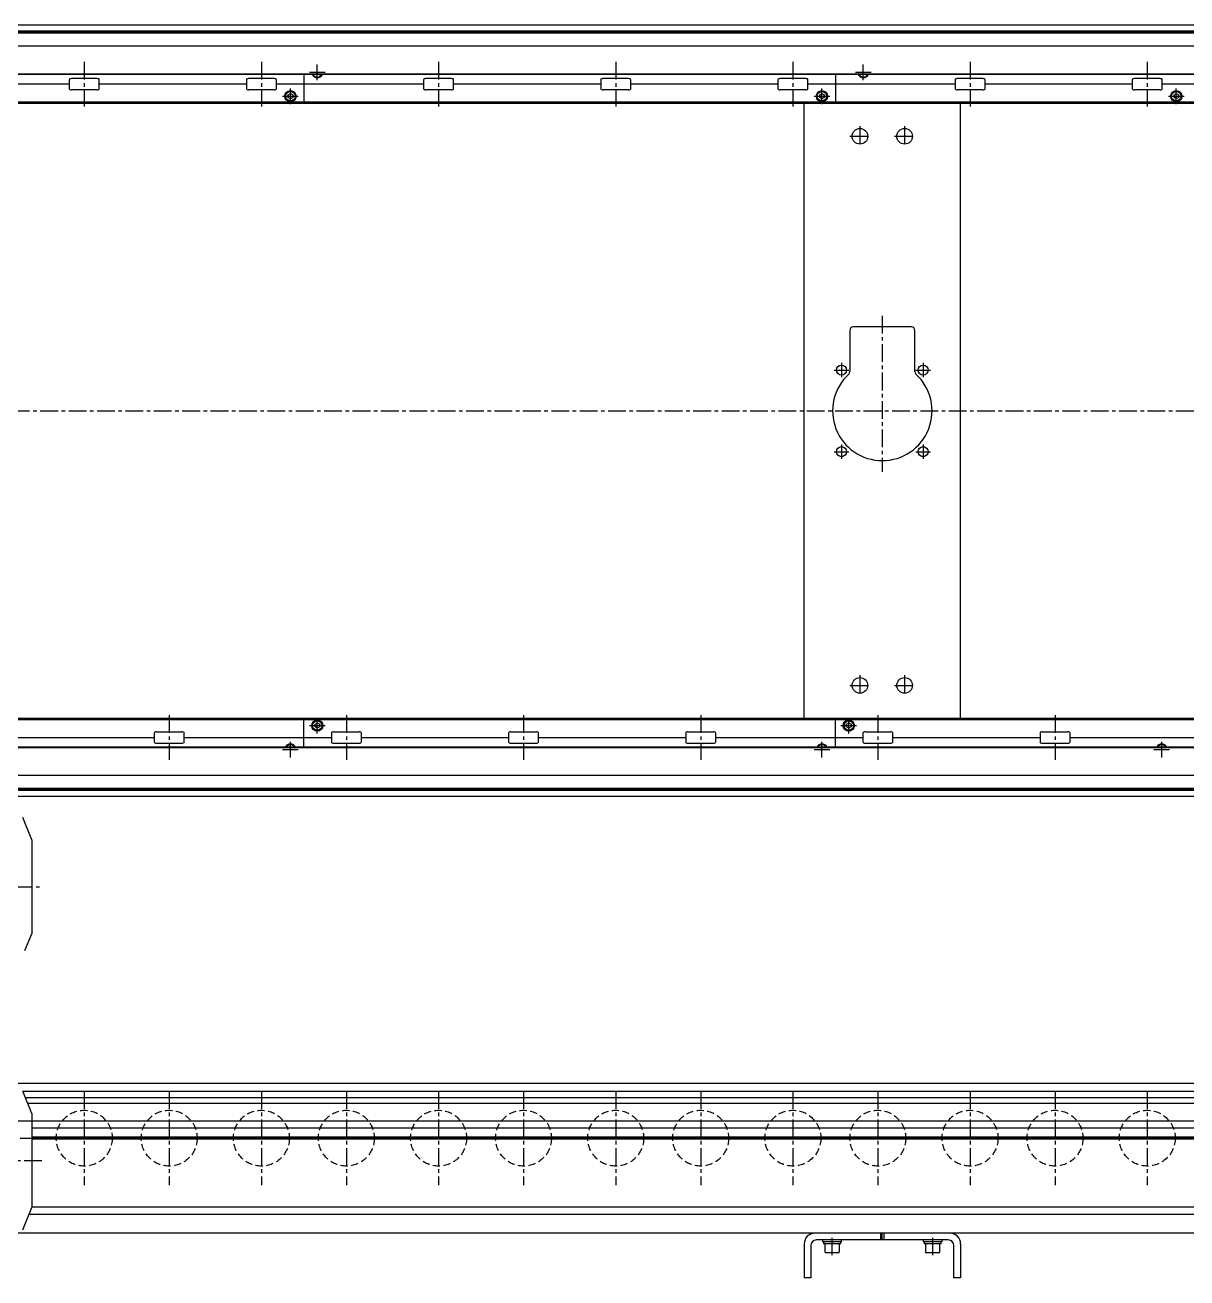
# Model space of a CAD drawing. Extents: x -10 to 3382, y -8 to 1201.
# Drawn here: x 676 to 1716, y 28 to 1148 of the extents above; entities that cross this region are included whole.
import ezdxf

# ---------------------------------------------------------------- set-up
doc = ezdxf.new("R2010")
doc.units = 0
doc.header["$LTSCALE"] = 0.5
doc.linetypes.add('CENTER', pattern=[50.8, 31.75, -6.35, 6.35, -6.35])
doc.linetypes.add('DASHED', pattern=[19.05, 12.7, -6.35])
for name, color, linetype in [('MSM_CENTER', 1, 'CENTER'), ('MSM_CONTINUOUS', 7, 'CONTINUOUS'), ('MSM_DASHED', 4, 'DASHED')]:
    doc.layers.add(name, color=color, linetype=linetype)

msp = doc.modelspace()

# ---------------------------------------------------------------- linework, layer by layer
at = {"layer": 'MSM_CENTER'}
for p, q in [((729.2, 1115.5), (729.2, 1075.5)), ((887.7, 1115.5), (887.7, 1075.5)), ((937.7, 1099.2), (937.7, 1113.2)), ((1046.2, 1115.5), (1046.2, 1075.5)), ((1204.7, 1115.5), (1204.7, 1075.5)), ((1363.2, 1115.5), (1363.2, 1075.5)), ((1426.2, 1099.2), (1426.2, 1113.2)), ((1521.7, 1115.5), (1521.7, 1075.5)), ((1680.2, 1115.5), (1680.2, 1075.5)), ((930.7, 1106.2), (944.7, 1106.2)), ((1419.2, 1106.2), (1433.3, 1106.2)), ((913.7, 1077.7), (913.7, 1091.8)), ((1389.2, 1077.7), (1389.2, 1091.8)), ((1706.2, 1077.7), (1706.2, 1091.8)), ((906.7, 1084.8), (920.7, 1084.8)), ((1382.2, 1084.8), (1396.2, 1084.8)), ((1699.2, 1084.8), (1713.3, 1084.8)), ((1423.2, 1057.9), (1423.2, 1039.9)), ((1463.2, 1057.9), (1463.2, 1039.9)), ((1414.2, 1048.9), (1432.2, 1048.9)), ((1454.2, 1048.9), (1472.2, 1048.9)), ((1443.2, 888.4), (1443.2, 748.9)), ((1406.7, 846.4), (1406.7, 833.4)), ((1479.7, 846.4), (1479.7, 833.4)), ((1400.2, 839.9), (1413.2, 839.9)), ((1473.2, 839.9), (1486.2, 839.9)), ((359.7, 803.4), (2524.9, 803.4)), ((1406.7, 773.4), (1406.7, 760.4)), ((1479.7, 773.4), (1479.7, 760.4)), ((1400.2, 766.9), (1413.2, 766.9)), ((1473.2, 766.9), (1486.2, 766.9)), ((1423.2, 566.9), (1423.2, 548.9)), ((1463.2, 566.9), (1463.2, 548.9)), ((1414.2, 557.9), (1432.2, 557.9)), ((1454.2, 557.9), (1472.2, 557.9)), ((805.2, 531.3), (805.2, 491.3)), ((937.7, 515), (937.7, 529)), ((963.7, 531.3), (963.7, 491.3)), ((1122.2, 531.3), (1122.2, 491.3)), ((1280.7, 531.3), (1280.7, 491.3)), ((1413.2, 515), (1413.2, 529)), ((1439.2, 531.3), (1439.2, 491.3)), ((1597.7, 531.3), (1597.7, 491.3)), ((930.7, 522), (944.7, 522)), ((1406.2, 522), (1420.2, 522)), ((913.7, 493.5), (913.7, 507.5)), ((1389.2, 493.5), (1389.2, 507.5)), ((1693.2, 493.5), (1693.2, 507.5)), ((906.7, 500.5), (920.7, 500.5)), ((1382.2, 500.5), (1396.2, 500.5)), ((1686.2, 500.5), (1700.2, 500.5)), ((362.2, 377.8), (692.2, 377.8)), ((729.2, 195), (729.2, 111)), ((805.2, 195), (805.2, 111)), ((887.7, 195), (887.7, 111)), ((963.7, 195), (963.7, 111)), ((1046.2, 195), (1046.2, 111)), ((1122.2, 195), (1122.2, 111)), ((1204.7, 195), (1204.7, 111)), ((1280.7, 195), (1280.7, 111)), ((1363.2, 195), (1363.2, 111)), ((1439.2, 195), (1439.2, 111)), ((1521.7, 195), (1521.7, 111)), ((1597.7, 195), (1597.7, 111)), ((1680.2, 195), (1680.2, 111)), ((367.2, 153), (2515.3, 153)), ((472.2, 133), (692.2, 133)), ((1398.3, 48.4), (1398.3, 64)), ((1488.3, 48.4), (1488.3, 64))]:
    msp.add_line(p, q, dxfattribs=at)
at = {"layer": 'MSM_CONTINUOUS'}
for p, q in [((2514.9, 1148.4), (370.7, 1148.4)), ((2513.2, 1148.3), (372.2, 1148.3)), ((2488.6, 1142.9), (396.9, 1142.9)), ((2488.6, 1141.2), (396.9, 1141.2)), ((2488.5, 1142), (397, 1142)), ((2513.2, 1129.5), (372.2, 1129.5)), ((2513.2, 1104.1), (372.2, 1104.1)), ((2513.2, 1104.5), (422.2, 1104.5)), ((715.8, 1099.5), (715.8, 1091.5)), ((740.7, 1100.5), (717.8, 1100.5)), ((742.7, 1091.5), (742.7, 1099.5)), ((874.3, 1099.5), (874.3, 1091.5)), ((899.2, 1100.5), (876.3, 1100.5)), ((901.2, 1091.5), (901.2, 1099.5)), ((925.7, 1104.1), (925.7, 1079.4)), ((937.7, 1103.9), (937.4, 1104.1)), ((938.1, 1104.1), (937.7, 1103.9)), ((1032.8, 1099.5), (1032.8, 1091.5)), ((1057.7, 1100.5), (1034.8, 1100.5)), ((1059.7, 1091.5), (1059.7, 1099.5)), ((1191.3, 1099.5), (1191.3, 1091.5)), ((1216.2, 1100.5), (1193.3, 1100.5)), ((1218.2, 1091.5), (1218.2, 1099.5)), ((1349.8, 1099.5), (1349.8, 1091.5)), ((1374.7, 1100.5), (1351.8, 1100.5)), ((1376.7, 1091.5), (1376.7, 1099.5)), ((1401.2, 1104.1), (1401.2, 1079.4)), ((1426.2, 1103.9), (1425.9, 1104.1)), ((1426.6, 1104.1), (1426.2, 1103.9)), ((1508.3, 1099.5), (1508.3, 1091.5)), ((1533.2, 1100.5), (1510.3, 1100.5)), ((1535.2, 1091.5), (1535.2, 1099.5)), ((1666.8, 1099.5), (1666.8, 1091.5)), ((1691.7, 1100.5), (1668.8, 1100.5)), ((1693.7, 1091.5), (1693.7, 1099.5)), ((715.8, 1095.5), (584.2, 1095.5)), ((740.7, 1090.5), (717.8, 1090.5)), ((874.3, 1095.5), (742.7, 1095.5)), ((899.2, 1090.5), (876.3, 1090.5)), ((1032.8, 1095.5), (901.2, 1095.5)), ((911.7, 1085.9), (913.7, 1087.1)), ((913.7, 1087.1), (915.7, 1085.9)), ((1057.7, 1090.5), (1034.8, 1090.5)), ((1191.3, 1095.5), (1059.7, 1095.5)), ((1216.2, 1090.5), (1193.3, 1090.5)), ((1349.8, 1095.5), (1218.2, 1095.5)), ((1374.7, 1090.5), (1351.8, 1090.5)), ((1508.3, 1095.5), (1376.7, 1095.5)), ((1387.2, 1085.9), (1389.2, 1087.1)), ((1389.2, 1087.1), (1391.2, 1085.9)), ((1533.2, 1090.5), (1510.3, 1090.5)), ((1666.8, 1095.5), (1535.2, 1095.5)), ((1691.7, 1090.5), (1668.8, 1090.5)), ((1825.3, 1095.5), (1693.7, 1095.5)), ((1704.2, 1085.9), (1706.2, 1087.1)), ((1706.2, 1087.1), (1708.2, 1085.9)), ((2510.8, 1079.4), (450.2, 1079.4)), ((2514.9, 1078.4), (450.2, 1078.4)), ((911.7, 1083.6), (911.7, 1085.9)), ((913.7, 1082.4), (911.7, 1083.6)), ((915.7, 1083.6), (913.7, 1082.4)), ((915.7, 1085.9), (915.7, 1083.6)), ((1373.2, 528.4), (1373.2, 1078.4)), ((1387.2, 1083.6), (1387.2, 1085.9)), ((1389.2, 1082.4), (1387.2, 1083.6)), ((1391.2, 1083.6), (1389.2, 1082.4)), ((1391.2, 1085.9), (1391.2, 1083.6)), ((1513.2, 528.4), (1513.2, 1078.4)), ((1704.2, 1083.6), (1704.2, 1085.9)), ((1706.2, 1082.4), (1704.2, 1083.6)), ((1708.2, 1083.6), (1706.2, 1082.4)), ((1708.2, 1085.9), (1708.2, 1083.6)), ((1414.2, 875.4), (1414.2, 838.5)), ((1469.2, 878.4), (1417.2, 878.4)), ((1472.2, 838.5), (1472.2, 875.4)), ((2514.9, 528.4), (450.2, 528.4)), ((450.2, 527.4), (2510.8, 527.4)), ((925.7, 502.6), (925.7, 527.4)), ((1401.2, 502.6), (1401.2, 527.4)), ((793.8, 516.3), (816.7, 516.3)), ((935.7, 523.2), (937.7, 524.4)), ((935.7, 520.9), (935.7, 523.2)), ((937.7, 519.7), (935.7, 520.9)), ((937.7, 524.4), (939.7, 523.2)), ((939.7, 520.9), (937.7, 519.7)), ((939.7, 523.2), (939.7, 520.9)), ((952.3, 516.3), (975.2, 516.3)), ((1110.8, 516.3), (1133.7, 516.3)), ((1269.3, 516.3), (1292.2, 516.3)), ((1411.2, 523.2), (1413.2, 524.4)), ((1411.2, 520.9), (1411.2, 523.2)), ((1413.2, 519.7), (1411.2, 520.9)), ((1413.2, 524.4), (1415.2, 523.2)), ((1415.2, 520.9), (1413.2, 519.7)), ((1415.2, 523.2), (1415.2, 520.9)), ((1427.8, 516.3), (1450.7, 516.3)), ((1586.3, 516.3), (1609.2, 516.3)), ((660.2, 511.3), (791.8, 511.3)), ((791.8, 515.3), (791.8, 507.3)), ((793.8, 506.3), (816.7, 506.3)), ((818.7, 507.3), (818.7, 515.3)), ((818.7, 511.3), (950.3, 511.3)), ((950.3, 515.3), (950.3, 507.3)), ((952.3, 506.3), (975.2, 506.3)), ((977.2, 507.3), (977.2, 515.3)), ((977.2, 511.3), (1108.8, 511.3)), ((1108.8, 515.3), (1108.8, 507.3)), ((1110.8, 506.3), (1133.7, 506.3)), ((1135.7, 507.3), (1135.7, 515.3)), ((1135.7, 511.3), (1267.3, 511.3)), ((1267.3, 515.3), (1267.3, 507.3)), ((1269.3, 506.3), (1292.2, 506.3)), ((1294.2, 507.3), (1294.2, 515.3)), ((1294.2, 511.3), (1425.8, 511.3)), ((1425.8, 515.3), (1425.8, 507.3)), ((1427.8, 506.3), (1450.7, 506.3)), ((1452.7, 507.3), (1452.7, 515.3)), ((1452.7, 511.3), (1584.3, 511.3)), ((1584.3, 515.3), (1584.3, 507.3)), ((1586.3, 506.3), (1609.2, 506.3)), ((1611.2, 507.3), (1611.2, 515.3)), ((1611.2, 511.3), (1742.8, 511.3)), ((2513.2, 502.6), (372.2, 502.6)), ((2513.2, 502.2), (422.2, 502.2)), ((913.4, 502.6), (913.7, 502.9)), ((913.7, 502.9), (914.1, 502.6)), ((1388.9, 502.6), (1389.2, 502.9)), ((1389.2, 502.9), (1389.6, 502.6)), ((1692.9, 502.6), (1693.2, 502.9)), ((1693.2, 502.9), (1693.6, 502.6)), ((2513.2, 477.2), (372.2, 477.2)), ((2488.6, 465.6), (396.9, 465.6)), ((2488.6, 463.9), (396.9, 463.9)), ((2488.5, 464.7), (397, 464.7)), ((2514.9, 458.4), (370.7, 458.4)), ((2513.2, 458.4), (372.2, 458.4)), ((682.2, 419.7), (674.2, 439.7)), ((682.2, 419.7), (682.2, 335.8)), ((676.2, 320.8), (682.2, 335.8)), ((2513.2, 202), (372.2, 202)), ((682.2, 175), (674.2, 195)), ((2513.2, 194.6), (674.4, 194.6)), ((2397.2, 189), (676.6, 189)), ((2397.2, 184), (678.6, 184)), ((2297.2, 168.3), (667.2, 168.3)), ((682.2, 175), (682.2, 91)), ((2297.2, 161.8), (682.2, 161.8)), ((2297.2, 153.9), (682.2, 153.9)), ((2297.2, 153), (682.2, 153)), ((2297.2, 152.1), (682.2, 152.1)), ((674.2, 71), (682.2, 91)), ((2297.2, 91.3), (682.2, 91.3)), ((2297.2, 84.8), (679.7, 84.8)), ((2514.9, 68), (472.2, 68)), ((1441.8, 62), (1441.8, 68)), ((1443.2, 62), (1443.2, 68)), ((1444.8, 62), (1444.8, 68)), ((1373.2, 58.5), (1373.2, 28)), ((1379.2, 57), (1379.2, 28)), ((1502.2, 62), (1384.2, 62)), ((1389.8, 62), (1389.8, 60.4)), ((1406.7, 60.4), (1389.8, 60.4)), ((1390.6, 60.4), (1390.6, 58.4)), ((1406, 58.4), (1390.6, 58.4)), ((1391.8, 58.4), (1391.8, 51.2)), ((1404.8, 51.2), (1404.8, 58.4)), ((1406, 58.4), (1406, 60.4)), ((1406.7, 60.4), (1406.7, 62)), ((1479.7, 62), (1479.7, 60.4)), ((1496.8, 60.4), (1479.7, 60.4)), ((1480.6, 60.4), (1480.6, 58.4)), ((1496, 58.4), (1480.6, 58.4)), ((1481.8, 58.4), (1481.8, 51.2)), ((1494.8, 51.2), (1494.8, 58.4)), ((1496, 58.4), (1496, 60.4)), ((1496.8, 60.4), (1496.8, 62)), ((1507.2, 28), (1507.2, 57)), ((1513.2, 58.5), (1513.2, 28)), ((1403.9, 50.4), (1392.5, 50.4)), ((1493.9, 50.4), (1482.5, 50.4)), ((1379.2, 28), (1373.2, 28)), ((1513.2, 28), (1507.2, 28))]:
    msp.add_line(p, q, dxfattribs=at)
for centre, radius in [((913.7, 1084.8), 5), ((913.7, 1084.8), 4.25), ((1389.2, 1084.8), 5), ((1389.2, 1084.8), 4.25), ((1706.2, 1084.8), 5), ((1706.2, 1084.8), 4.25), ((1423.2, 1048.9), 7), ((1463.2, 1048.9), 7), ((1406.7, 839.9), 4.5), ((1479.7, 839.9), 4.5), ((1406.7, 766.9), 4.5), ((1479.7, 766.9), 4.5), ((1423.2, 557.9), 7), ((1463.2, 557.9), 7), ((937.7, 522), 5), ((1413.2, 522), 5), ((937.7, 522), 4.25), ((1413.2, 522), 4.25)]:
    msp.add_circle(centre, radius, dxfattribs=at)
for centre, radius, start, end in [((716.7, 1099.4), 0.882, 115.5328, 172.1027), ((717.8, 1097.1), 3.41, 89.6687, 115.2454), ((740.7, 1097.1), 3.41, 64.7546, 90.3313), ((741.8, 1099.4), 0.882, 7.8973, 64.4672), ((875.2, 1099.4), 0.882, 115.5328, 172.1027), ((876.3, 1097.1), 3.41, 89.6687, 115.2454), ((899.2, 1097.1), 3.41, 64.7546, 90.3313), ((900.3, 1099.4), 0.882, 7.8973, 64.4672), ((937.7, 1106.2), 5, 204.8346, 335.1654), ((937.7, 1106.2), 4.25, 209.6116, 330.3884), ((1033.7, 1099.4), 0.882, 115.5328, 172.1027), ((1034.8, 1097.1), 3.41, 89.6687, 115.2454), ((1057.7, 1097.1), 3.41, 64.7546, 90.3313), ((1058.8, 1099.4), 0.882, 7.8973, 64.4672), ((1192.2, 1099.4), 0.882, 115.5328, 172.1027), ((1193.3, 1097.1), 3.41, 89.6687, 115.2454), ((1216.2, 1097.1), 3.41, 64.7546, 90.3313), ((1217.3, 1099.4), 0.882, 7.8973, 64.4672), ((1350.7, 1099.4), 0.882, 115.5328, 172.1027), ((1351.8, 1097.1), 3.41, 89.6687, 115.2454), ((1374.7, 1097.1), 3.41, 64.7546, 90.3313), ((1375.8, 1099.4), 0.882, 7.8973, 64.4672), ((1426.2, 1106.2), 5, 204.8346, 335.1654), ((1426.2, 1106.2), 4.25, 209.6116, 330.3884), ((1509.2, 1099.4), 0.882, 115.5328, 172.1027), ((1510.3, 1097.1), 3.41, 89.6687, 115.2454), ((1533.2, 1097.1), 3.41, 64.7546, 90.3313), ((1534.3, 1099.4), 0.882, 7.8973, 64.4672), ((1667.7, 1099.4), 0.882, 115.5328, 172.1027), ((1668.8, 1097.1), 3.41, 89.6687, 115.2454), ((1691.7, 1097.1), 3.41, 64.7546, 90.3313), ((1692.8, 1099.4), 0.882, 7.8973, 64.4672), ((716.7, 1091.6), 0.882, 187.8973, 244.4672), ((717.8, 1093.9), 3.41, 244.7546, 270.3313), ((740.7, 1093.9), 3.41, 269.6687, 295.2454), ((741.8, 1091.6), 0.882, 295.5328, 352.1027), ((875.2, 1091.6), 0.882, 187.8973, 244.4672), ((876.3, 1093.9), 3.41, 244.7546, 270.3313), ((899.2, 1093.9), 3.41, 269.6687, 295.2454), ((900.3, 1091.6), 0.882, 295.5328, 352.1027), ((1033.7, 1091.6), 0.882, 187.8973, 244.4672), ((1034.8, 1093.9), 3.41, 244.7546, 270.3313), ((1057.7, 1093.9), 3.41, 269.6687, 295.2454), ((1058.8, 1091.6), 0.882, 295.5328, 352.1027), ((1192.2, 1091.6), 0.882, 187.8973, 244.4672), ((1193.3, 1093.9), 3.41, 244.7546, 270.3313), ((1216.2, 1093.9), 3.41, 269.6687, 295.2454), ((1217.3, 1091.6), 0.882, 295.5328, 352.1027), ((1350.7, 1091.6), 0.882, 187.8973, 244.4672), ((1351.8, 1093.9), 3.41, 244.7546, 270.3313), ((1374.7, 1093.9), 3.41, 269.6687, 295.2454), ((1375.8, 1091.6), 0.882, 295.5328, 352.1027), ((1509.2, 1091.6), 0.882, 187.8973, 244.4672), ((1510.3, 1093.9), 3.41, 244.7546, 270.3313), ((1533.2, 1093.9), 3.41, 269.6687, 295.2454), ((1534.3, 1091.6), 0.882, 295.5328, 352.1027), ((1667.7, 1091.6), 0.882, 187.8973, 244.4672), ((1668.8, 1093.9), 3.41, 244.7546, 270.3313), ((1691.7, 1093.9), 3.41, 269.6687, 295.2454), ((1692.8, 1091.6), 0.882, 295.5328, 352.1027), ((1417.2, 875.4), 3, 90, 180), ((1469.2, 875.4), 3, 0, 90), ((1443.2, 803.4), 44.5, 132.3521, 47.6479), ((1411.2, 838.5), 3, 312.3521, 360), ((1475.3, 838.5), 3, 180, 227.6479), ((792.7, 515.2), 0.882, 115.5328, 172.1027), ((793.8, 512.9), 3.41, 89.6687, 115.2454), ((816.7, 512.9), 3.41, 64.7546, 90.3313), ((817.8, 515.2), 0.882, 7.8973, 64.4672), ((951.2, 515.2), 0.882, 115.5328, 172.1027), ((952.3, 512.9), 3.41, 89.6687, 115.2454), ((975.2, 512.9), 3.41, 64.7546, 90.3313), ((976.3, 515.2), 0.882, 7.8973, 64.4672), ((1109.7, 515.2), 0.882, 115.5328, 172.1027), ((1110.8, 512.9), 3.41, 89.6687, 115.2454), ((1133.7, 512.9), 3.41, 64.7546, 90.3313), ((1134.8, 515.2), 0.882, 7.8973, 64.4672), ((1268.2, 515.2), 0.882, 115.5328, 172.1027), ((1269.3, 512.9), 3.41, 89.6687, 115.2454), ((1292.2, 512.9), 3.41, 64.7546, 90.3313), ((1293.3, 515.2), 0.882, 7.8973, 64.4672), ((1426.7, 515.2), 0.882, 115.5328, 172.1027), ((1427.8, 512.9), 3.41, 89.6687, 115.2454), ((1450.7, 512.9), 3.41, 64.7546, 90.3313), ((1451.8, 515.2), 0.882, 7.8973, 64.4672), ((1585.2, 515.2), 0.882, 115.5328, 172.1027), ((1586.3, 512.9), 3.41, 89.6687, 115.2454), ((1609.2, 512.9), 3.41, 64.7546, 90.3313), ((1610.3, 515.2), 0.882, 7.8973, 64.4672), ((792.7, 507.4), 0.882, 187.8973, 244.4672), ((793.8, 509.7), 3.41, 244.7546, 270.3313), ((816.7, 509.7), 3.41, 269.6687, 295.2454), ((817.8, 507.4), 0.882, 295.5328, 352.1027), ((913.7, 500.5), 5, 24.8346, 155.1654), ((913.7, 500.5), 4.25, 29.6116, 150.3884), ((951.2, 507.4), 0.882, 187.8973, 244.4672), ((952.3, 509.7), 3.41, 244.7546, 270.3313), ((975.2, 509.7), 3.41, 269.6687, 295.2454), ((976.3, 507.4), 0.882, 295.5328, 352.1027), ((1109.7, 507.4), 0.882, 187.8973, 244.4672), ((1110.8, 509.7), 3.41, 244.7546, 270.3313), ((1133.7, 509.7), 3.41, 269.6687, 295.2454), ((1134.8, 507.4), 0.882, 295.5328, 352.1027), ((1268.2, 507.4), 0.882, 187.8973, 244.4672), ((1269.3, 509.7), 3.41, 244.7546, 270.3313), ((1292.2, 509.7), 3.41, 269.6687, 295.2454), ((1293.3, 507.4), 0.882, 295.5328, 352.1027), ((1389.2, 500.5), 5, 24.8346, 155.1654), ((1389.2, 500.5), 4.25, 29.6116, 150.3884), ((1426.7, 507.4), 0.882, 187.8973, 244.4672), ((1427.8, 509.7), 3.41, 244.7546, 270.3313), ((1450.7, 509.7), 3.41, 269.6687, 295.2454), ((1451.8, 507.4), 0.882, 295.5328, 352.1027), ((1585.2, 507.4), 0.882, 187.8973, 244.4672), ((1586.3, 509.7), 3.41, 244.7546, 270.3313), ((1609.2, 509.7), 3.41, 269.6687, 295.2454), ((1610.3, 507.4), 0.882, 295.5328, 352.1027), ((1693.2, 500.5), 5, 24.8346, 155.1654), ((1693.2, 500.5), 4.25, 29.6116, 150.3884), ((1382.8, 58.5), 9.5, 90, 180), ((1503.8, 58.5), 9.5, 0, 90), ((1384.2, 57), 5, 90, 180), ((1502.2, 57), 5, 0, 90), ((1392.5, 51.2), 0.8, 180, 270), ((1403.9, 51.2), 0.8, 270, 0), ((1482.5, 51.2), 0.8, 180, 270), ((1493.9, 51.2), 0.8, 270, 0)]:
    msp.add_arc(centre, radius, start, end, dxfattribs=at)
at = {"layer": 'MSM_DASHED'}
for centre in [(729.2, 153), (805.2, 153), (887.7, 153), (963.7, 153), (1046.2, 153), (1122.2, 153), (1204.7, 153), (1280.7, 153), (1363.2, 153), (1439.2, 153), (1521.7, 153), (1597.7, 153), (1680.2, 153)]:
    msp.add_circle(centre, 25, dxfattribs=at)

doc.saveas('drawing.dxf')
